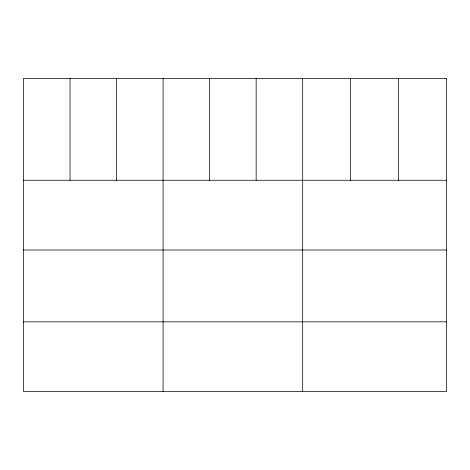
<?xml version="1.0" encoding="UTF-8"?>
<svg xmlns="http://www.w3.org/2000/svg" width="470" height="470" viewBox="0 0 470 470"><rect width="100%" height="100%" fill="white"/><g stroke="black" fill="none" stroke-linecap="round" stroke-linejoin="round"><path stroke-width="0.7" d="M23.5 180.257L446.5 180.257M23.5 249.993L446.5 249.993M23.5 321.844L446.5 321.844M398.56 78.419L398.56 180.257M350.62 78.419L350.62 180.257M302.68 78.419L302.68 391.581M256.15 78.419L256.15 180.257M209.62 78.419L209.62 180.257M163.09 78.419L163.09 391.581M116.56 78.419L116.56 180.257M70.03 78.419L70.03 180.257M446.5 78.419L23.5 78.419L23.5 391.581L446.5 391.581L446.5 78.419"/></g></svg>
